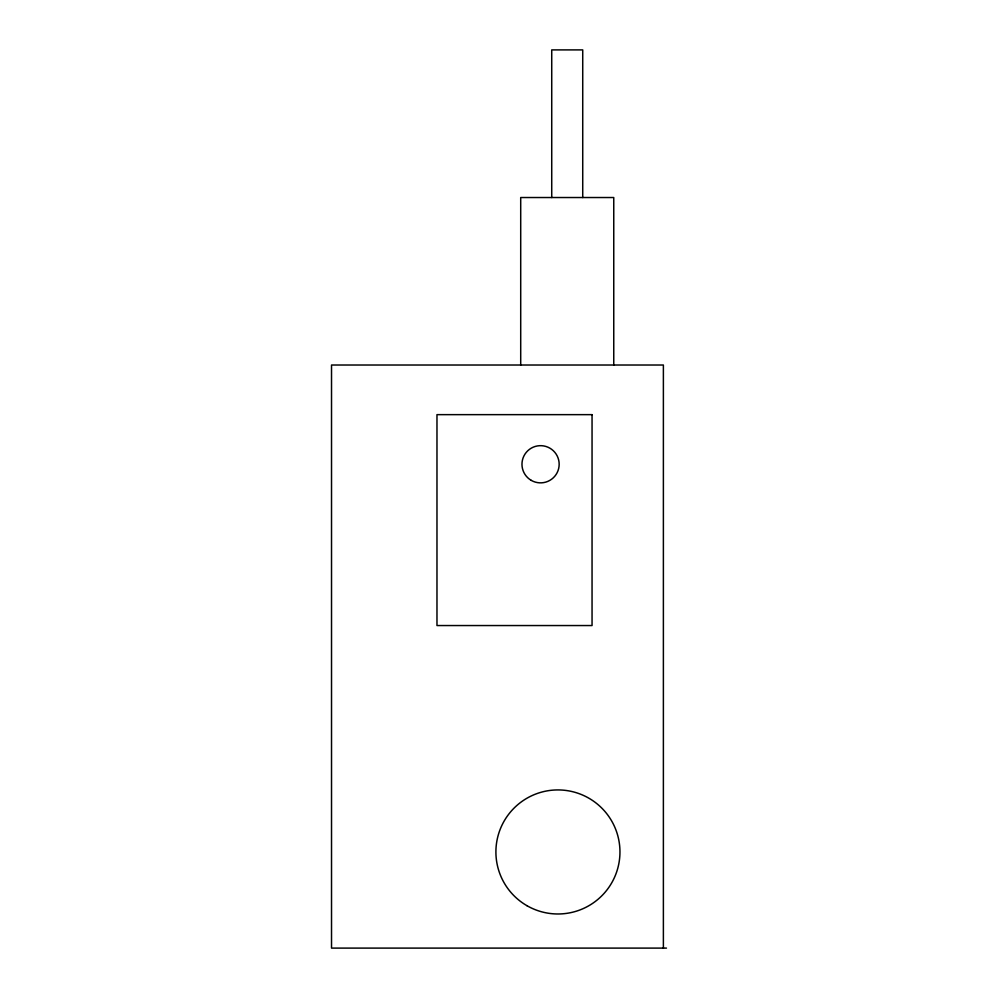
<?xml version="1.0" encoding="UTF-8"?>
<svg xmlns="http://www.w3.org/2000/svg" width="998" height="998" viewBox="0 0 998 998"><rect width="100%" height="100%" fill="white"/><g stroke="black" fill="none" stroke-linecap="round" stroke-linejoin="round"><path stroke-width="1.5" d="M666.477 948.1L331.523 948.1L331.523 365.019L663.383 365.019L663.383 948.1M613.758 365.019L613.758 197.529L520.707 197.529L520.707 365.019M582.732 197.529L582.732 49.9L551.732 49.9L551.732 197.529M592.051 414.644L436.974 414.644L436.974 625.546L592.051 625.546L592.051 414.644M526.919 905.673A62.026 62.026 0 0 0 619.958 851.955A62.026 62.026 0 0 0 526.919 798.238A62.026 62.026 0 0 0 526.919 905.673M531.26 480.375A18.613 18.613 0 0 0 559.167 464.257A18.613 18.613 0 0 0 531.26 448.152A18.613 18.613 0 0 0 531.26 480.375"/></g></svg>
